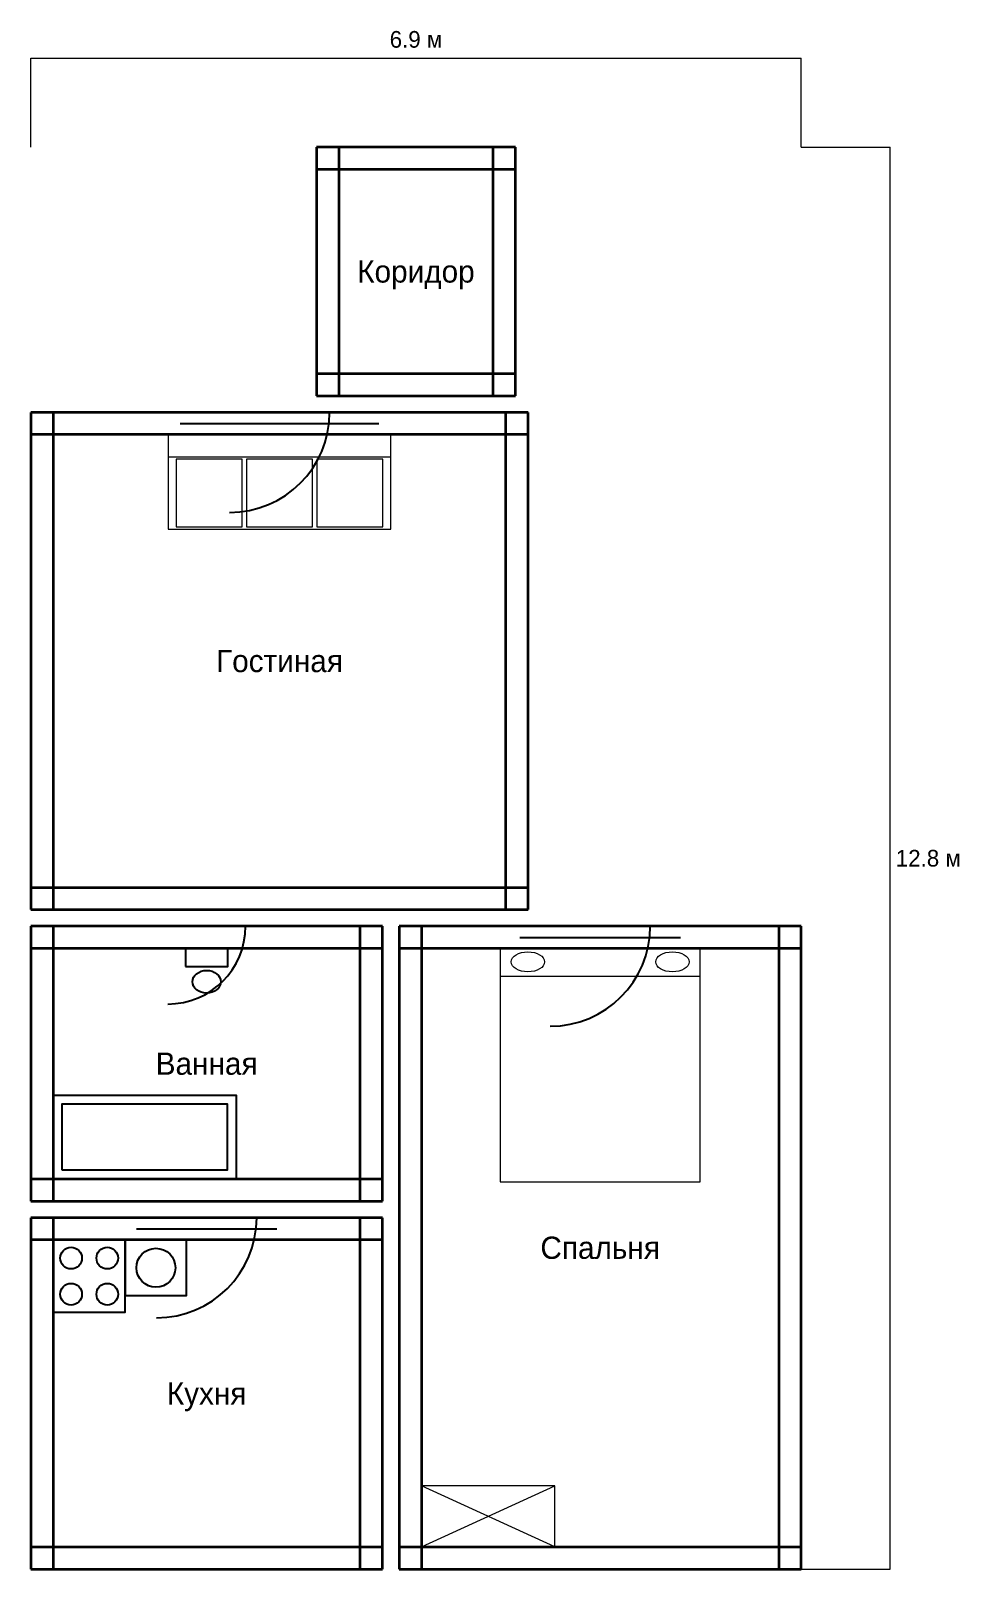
# Model space of a CAD drawing. Header units: metres. Extents: x 0 to 835, y 0 to 1384.
import ezdxf
from ezdxf.enums import TextEntityAlignment as Align

# ---------------------------------------------------------------- set-up
doc = ezdxf.new("R2010")
doc.units = ezdxf.units.M
for name, color, linetype, lineweight in [('Двери', 7, 'Continuous', 25), ('Мебель', 7, 'Continuous', 18), ('Окна', 7, 'Continuous', 25), ('Размеры', 1, 'Continuous', 13), ('Стены', 7, 'Continuous', 35), ('Текст', 7, 'Continuous', 13)]:
    doc.layers.add(name, color=color, linetype=linetype, lineweight=lineweight)

msp = doc.modelspace()

# ---------------------------------------------------------------- linework, layer by layer
at = {"layer": 'Двери'}
for p, q in [((178.6, 1040.6), (268.6, 1040.6)), ((123.1, 578.4), (193.1, 578.4)), ((466.9, 578.4), (557, 578.4)), ((113.1, 316.2), (203.1, 316.2))]:
    msp.add_line(p, q, dxfattribs=at)
for centre, radius in [((178.6, 1040.6), 90), ((123.1, 578.4), 70), ((466.9, 578.4), 90), ((113.1, 316.2), 90)]:
    msp.add_arc(centre, radius, 270, 360, dxfattribs=at)
at = {"layer": 'Мебель'}
for p, q in [((123.6, 1000.6), (323.6, 1000.6)), ((421.9, 533.4), (601.9, 533.4)), ((351.2, 20), (471.2, 75)), ((471.2, 20), (351.2, 75))]:
    msp.add_line(p, q, dxfattribs=at)
for points in [[(123.6, 935.6), (323.6, 935.6), (323.6, 1020.6), (123.6, 1020.6), (123.6, 935.6)], [(130.6, 937.6), (189.9, 937.6), (189.9, 998.6), (130.6, 998.6), (130.6, 937.6)], [(193.9, 937.6), (253.3, 937.6), (253.3, 998.6), (193.9, 998.6), (193.9, 937.6)], [(257.3, 937.6), (316.6, 937.6), (316.6, 998.6), (257.3, 998.6), (257.3, 937.6)], [(421.9, 348.4), (601.9, 348.4), (601.9, 558.4), (421.9, 558.4), (421.9, 348.4)], [(351.2, 20), (471.2, 20), (471.2, 75), (351.2, 75), (351.2, 20)]]:
    msp.add_lwpolyline(points, dxfattribs=at)
for centre in [(446.9, 546.4), (576.9, 546.4)]:
    msp.add_ellipse(centre, major_axis=(15, 0), ratio=0.6, dxfattribs=at)
at = {"layer": 'Окна'}
for p, q in [((134.2, 1040.6), (313, 1040.6)), ((134.2, 1030.6), (313, 1030.6)), ((134.2, 1020.6), (313, 1020.6)), ((439.6, 578.4), (584.2, 578.4)), ((439.6, 568.4), (584.2, 568.4)), ((439.6, 558.4), (584.2, 558.4)), ((94.9, 316.2), (221.3, 316.2)), ((94.9, 306.2), (221.3, 306.2)), ((94.9, 296.2), (221.3, 296.2))]:
    msp.add_line(p, q, dxfattribs=at)
at = {"layer": 'Размеры', "color": 1}
for p, q in [((0, 1359.2), (692.7, 1359.2)), ((0, 1279.2), (0, 1359.2)), ((692.7, 1279.2), (692.7, 1359.2)), ((692.7, 1279.2), (772.7, 1279.2)), ((772.7, 0), (772.7, 1279.2)), ((692.7, 0), (772.7, 0))]:
    msp.add_line(p, q, dxfattribs=at)
at = {"layer": 'Сантехника'}
for points in [[(139.1, 542.3), (177.1, 542.3), (177.1, 558.4), (139.1, 558.4), (139.1, 542.3)], [(20, 351.2), (185, 351.2), (185, 426.2), (20, 426.2), (20, 351.2)], [(28, 359.2), (177, 359.2), (177, 418.2), (28, 418.2), (28, 359.2)], [(20, 231.2), (85, 231.2), (85, 296.2), (20, 296.2), (20, 231.2)], [(85, 246.2), (140, 246.2), (140, 296.2), (85, 296.2), (85, 246.2)]]:
    msp.add_lwpolyline(points, dxfattribs=at)
for centre, radius in [((36.2, 279.9), 9.75), ((68.8, 279.9), 9.75), ((112.5, 271.2), 17.5), ((36.2, 247.4), 9.75), ((68.8, 247.4), 9.75)]:
    msp.add_circle(centre, radius, dxfattribs=at)
msp.add_ellipse((158.1, 528.5), major_axis=(12.7, 0), ratio=0.8, dxfattribs=at)
at = {"layer": 'Стены'}
for p, q in [((435.8, 1279.2), (256.9, 1279.2)), ((256.9, 1279.2), (256.9, 1055.6)), ((276.9, 1279.2), (276.9, 1055.6)), ((415.8, 1055.6), (415.8, 1279.2)), ((435.8, 1055.6), (435.8, 1279.2)), ((435.8, 1259.2), (256.9, 1259.2)), ((256.9, 1075.6), (435.8, 1075.6)), ((256.9, 1055.6), (435.8, 1055.6)), ((447.2, 1040.6), (0, 1040.6)), ((0, 1040.6), (0, 593.4)), ((20, 1040.6), (20, 593.4)), ((427.2, 593.4), (427.2, 1040.6)), ((447.2, 593.4), (447.2, 1040.6)), ((447.2, 1020.6), (0, 1020.6)), ((0, 613.4), (447.2, 613.4)), ((0, 593.4), (447.2, 593.4)), ((316.2, 578.4), (0, 578.4)), ((0, 578.4), (0, 331.2)), ((20, 578.4), (20, 331.2)), ((296.2, 331.2), (296.2, 578.4)), ((316.2, 331.2), (316.2, 578.4)), ((692.7, 578.4), (331.2, 578.4)), ((331.2, 578.4), (331.2, 0)), ((351.2, 578.4), (351.2, 0)), ((672.7, 0), (672.7, 578.4)), ((692.7, 0), (692.7, 578.4)), ((316.2, 558.4), (0, 558.4)), ((692.7, 558.4), (331.2, 558.4)), ((0, 351.2), (316.2, 351.2)), ((0, 331.2), (316.2, 331.2)), ((316.2, 316.2), (0, 316.2)), ((0, 316.2), (0, 0)), ((20, 316.2), (20, 0)), ((296.2, 0), (296.2, 316.2)), ((316.2, 0), (316.2, 316.2)), ((316.2, 296.2), (0, 296.2)), ((0, 20), (316.2, 20)), ((331.2, 20), (692.7, 20)), ((0, 0), (316.2, 0)), ((331.2, 0), (692.7, 0))]:
    msp.add_line(p, q, dxfattribs=at)

# ---------------------------------------------------------------- texts
at = {"layer": 'Размеры', "color": 1}
msp.add_text('6.9 м', height=15, dxfattribs=at).set_placement((346.3, 1364.2), align=Align.BOTTOM_CENTER)
msp.add_text('12.8 м', height=15, dxfattribs=at).set_placement((777.7, 639.6), align=Align.MIDDLE_LEFT)
at = {"layer": 'Текст'}
for s, p in [('Коридор', (346.3, 1167.4)), ('Гостиная', (223.6, 817)), ('Ванная', (158.1, 454.8)), ('Спальня', (511.9, 289.2)), ('Кухня', (158.1, 158.1))]:
    msp.add_text(s, height=20, dxfattribs=at).set_placement(p, align=Align.MIDDLE_CENTER)

doc.saveas('drawing.dxf')
